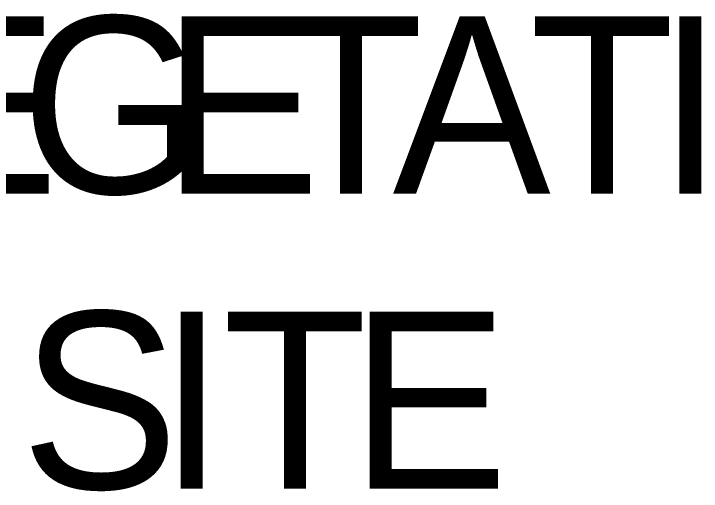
# Model space of a CAD drawing. Extents: x 135 to 255, y 133 to 270.
# Drawn here: x 180.69 to 227.29, y 203.65 to 236 of the extents above; entities that cross this region are included whole.
import ezdxf

# ---------------------------------------------------------------- set-up
doc = ezdxf.new("R2010")
doc.units = 0
doc.layers.add('L35', color=3, linetype='CONTINUOUS')
doc.styles.add('CSERIES', font='Cseries.shx')

# ---------------------------------------------------------------- blocks, each defined once
blk = doc.blocks.new('BLK10')
at = {"layer": 'L35', "style": 'CSERIES'}
for s, p in [('S', (0, 0)), ('I', (9.361, 0)), ('T', (13.688, 0)), ('E', (22.334, 0))]:
    blk.add_text(s, height=12, dxfattribs=at).set_placement(p)
blk = doc.blocks.new('BLK11')
at = {"layer": 'L35', "style": 'CSERIES'}
for s, p in [('G', (35.815, 0)), ('E', (27.686, 0)), ('E', (45.406, 0)), ('T', (53.305, 0)), ('A', (61.031, 0)), ('T', (70.317, 0)), ('I', (78.963, 0))]:
    blk.add_text(s, height=12, dxfattribs=at).set_placement(p)

msp = doc.modelspace()

# ---------------------------------------------------------------- block references
at = {"layer": 'L35'}
for name, p in [('BLK11', (145.351, 223.824)), ('BLK10', (181.162, 203.824))]:
    msp.add_blockref(name, p, dxfattribs=at)

doc.saveas('drawing.dxf')
